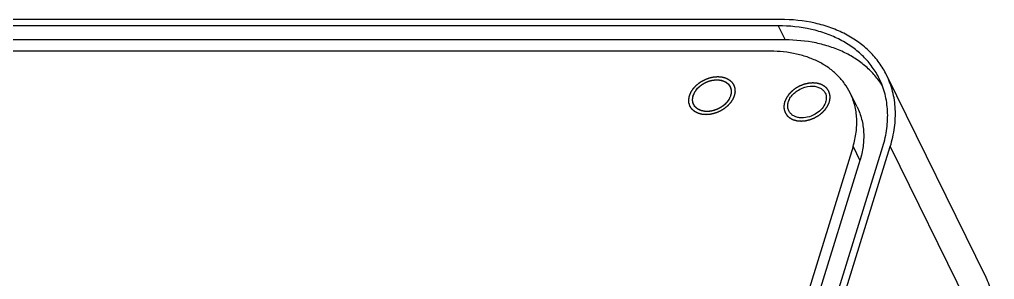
# Model space of a CAD drawing. Header units: millimetres. Extents: x 0 to 1189, y 0 to 841.
# Drawn here: x 1019.8 to 1079.9, y 758.7 to 774.7 of the extents above; entities that cross this region are included whole.
import ezdxf

# ---------------------------------------------------------------- set-up
doc = ezdxf.new("R2010")
doc.units = ezdxf.units.MM
doc.header["$LTSCALE"] = 65.395
doc.layers.get('0').update_dxf_attribs({"linetype": 'CONTINUOUS'})
for name, color, linetype in [('03_ALL_AXES', 7, 'CONTINUOUS'), ('09_ALL_ROUNDS', 7, 'CONTINUOUS'), ('11_ALL_COSMETICS', 7, 'CONTINUOUS'), ('20_ALL_FEATURES', 7, 'CONTINUOUS')]:
    doc.layers.add(name, color=color, linetype=linetype)

msp = doc.modelspace()

# ---------------------------------------------------------------- linework, layer by layer
at = {"color": 4}
for points in [[(1061.137, 770.022), (1061.145, 770.041), (1061.157, 770.069), (1061.173, 770.107), (1061.186, 770.136), (1061.198, 770.164), (1061.208, 770.188), (1061.216, 770.207), (1061.221, 770.219), (1061.225, 770.229), (1061.228, 770.236), (1061.23, 770.242), (1061.232, 770.246), (1061.233, 770.248), (1061.234, 770.25), (1061.235, 770.252), (1061.237, 770.254), (1061.239, 770.258), (1061.243, 770.264), (1061.248, 770.271), (1061.254, 770.28), (1061.261, 770.291), (1061.273, 770.309), (1061.289, 770.332), (1061.307, 770.36), (1061.325, 770.387), (1061.34, 770.41), (1061.352, 770.428), (1061.36, 770.44), (1061.366, 770.449), (1061.371, 770.456), (1061.374, 770.461), (1061.377, 770.465), (1061.379, 770.468), (1061.38, 770.47), (1061.381, 770.471), (1061.383, 770.473), (1061.387, 770.477), (1061.392, 770.482), (1061.398, 770.488), (1061.405, 770.497), (1061.415, 770.507), (1061.431, 770.524), (1061.451, 770.545), (1061.474, 770.571), (1061.498, 770.596), (1061.518, 770.617), (1061.533, 770.634), (1061.543, 770.645), (1061.551, 770.653), (1061.557, 770.659), (1061.562, 770.665), (1061.565, 770.668), (1061.567, 770.67), (1061.569, 770.672), (1061.571, 770.673), (1061.573, 770.675), (1061.577, 770.679), (1061.583, 770.683), (1061.59, 770.689), (1061.6, 770.696), (1061.612, 770.706), (1061.631, 770.721), (1061.655, 770.74), (1061.684, 770.762), (1061.712, 770.785), (1061.736, 770.804), (1061.756, 770.819), (1061.767, 770.828), (1061.777, 770.836), (1061.784, 770.841), (1061.79, 770.846), (1061.794, 770.849), (1061.797, 770.851), (1061.799, 770.853), (1061.801, 770.854), (1061.803, 770.855), (1061.808, 770.858), (1061.814, 770.862), (1061.822, 770.866), (1061.833, 770.872), (1061.846, 770.88), (1061.867, 770.892), (1061.894, 770.907), (1061.925, 770.925), (1061.957, 770.944), (1061.983, 770.959), (1062.004, 770.971), (1062.018, 770.978), (1062.028, 770.984), (1062.036, 770.989), (1062.043, 770.993), (1062.047, 770.995), (1062.05, 770.997), (1062.052, 770.998), (1062.054, 770.999), (1062.057, 771), (1062.062, 771.002), (1062.069, 771.005), (1062.077, 771.008), (1062.089, 771.013), (1062.103, 771.018), (1062.125, 771.027), (1062.154, 771.039), (1062.187, 771.052), (1062.221, 771.066), (1062.25, 771.077), (1062.272, 771.086), (1062.286, 771.092), (1062.298, 771.096), (1062.306, 771.1), (1062.313, 771.103), (1062.318, 771.105), (1062.321, 771.106), (1062.323, 771.107), (1062.325, 771.107), (1062.328, 771.108), (1062.333, 771.109), (1062.34, 771.111), (1062.349, 771.113), (1062.361, 771.116), (1062.375, 771.119), (1062.398, 771.125), (1062.427, 771.132), (1062.462, 771.14), (1062.497, 771.148), (1062.526, 771.155), (1062.549, 771.161), (1062.564, 771.164), (1062.575, 771.167), (1062.584, 771.169), (1062.591, 771.171), (1062.597, 771.172), (1062.599, 771.173), (1062.602, 771.174), (1062.604, 771.174), (1062.607, 771.174), (1062.612, 771.174), (1062.619, 771.175), (1062.628, 771.176), (1062.64, 771.177), (1062.654, 771.178), (1062.677, 771.18), (1062.707, 771.182), (1062.742, 771.185), (1062.777, 771.188), (1062.806, 771.19), (1062.829, 771.192), (1062.844, 771.194), (1062.856, 771.195), (1062.864, 771.195), (1062.872, 771.196), (1062.877, 771.196), (1062.88, 771.197), (1062.882, 771.197), (1062.884, 771.197), (1062.887, 771.196), (1062.891, 771.196), (1062.898, 771.195), (1062.906, 771.195), (1062.917, 771.194), (1062.931, 771.193), (1062.953, 771.191), (1062.98, 771.188), (1063.013, 771.186), (1063.045, 771.183), (1063.072, 771.18), (1063.094, 771.179), (1063.108, 771.177), (1063.119, 771.176), (1063.127, 771.176), (1063.134, 771.175), (1063.139, 771.175), (1063.141, 771.174), (1063.143, 771.174), (1063.145, 771.174), (1063.148, 771.173), (1063.152, 771.172), (1063.158, 771.17), (1063.166, 771.168), (1063.175, 771.165), (1063.188, 771.162), (1063.208, 771.156), (1063.232, 771.149), (1063.262, 771.141), (1063.292, 771.133), (1063.317, 771.126), (1063.336, 771.12), (1063.349, 771.117), (1063.359, 771.114), (1063.366, 771.112), (1063.372, 771.11), (1063.377, 771.109), (1063.379, 771.109), (1063.381, 771.108), (1063.383, 771.107), (1063.385, 771.106), (1063.388, 771.104), (1063.394, 771.101), (1063.4, 771.098), (1063.409, 771.093), (1063.419, 771.088), (1063.436, 771.079), (1063.458, 771.068), (1063.483, 771.054), (1063.509, 771.041), (1063.53, 771.03), (1063.547, 771.021), (1063.558, 771.015), (1063.567, 771.01), (1063.573, 771.007), (1063.578, 771.004), (1063.582, 771.002), (1063.584, 771.001), (1063.586, 771), (1063.587, 770.999), (1063.589, 770.998), (1063.592, 770.995), (1063.596, 770.991), (1063.601, 770.987), (1063.608, 770.98), (1063.617, 770.973), (1063.631, 770.96), (1063.648, 770.945), (1063.669, 770.926), (1063.69, 770.908), (1063.707, 770.893), (1063.721, 770.88), (1063.73, 770.873), (1063.737, 770.866), (1063.742, 770.862), (1063.746, 770.858), (1063.749, 770.855), (1063.751, 770.854), (1063.753, 770.853), (1063.753, 770.851), (1063.755, 770.849), (1063.757, 770.846), (1063.76, 770.841), (1063.763, 770.836), (1063.768, 770.829), (1063.774, 770.819), (1063.784, 770.805), (1063.796, 770.786), (1063.811, 770.764), (1063.825, 770.742), (1063.837, 770.723), (1063.847, 770.709), (1063.853, 770.699), (1063.858, 770.692), (1063.862, 770.686), (1063.865, 770.682), (1063.867, 770.679), (1063.868, 770.677), (1063.869, 770.675), (1063.869, 770.674), (1063.87, 770.672), (1063.871, 770.668), (1063.873, 770.663), (1063.875, 770.656), (1063.878, 770.648), (1063.881, 770.637), (1063.886, 770.621), (1063.893, 770.6), (1063.901, 770.574), (1063.909, 770.549), (1063.916, 770.528), (1063.922, 770.511), (1063.925, 770.501), (1063.928, 770.492), (1063.93, 770.486), (1063.931, 770.481), (1063.933, 770.477), (1063.933, 770.475), (1063.934, 770.473), (1063.934, 770.472), (1063.934, 770.469), (1063.934, 770.465), (1063.934, 770.46), (1063.935, 770.453), (1063.935, 770.444), (1063.936, 770.432), (1063.937, 770.414), (1063.938, 770.391), (1063.939, 770.364), (1063.941, 770.336), (1063.942, 770.313), (1063.943, 770.295), (1063.943, 770.284), (1063.944, 770.275), (1063.944, 770.268), (1063.944, 770.262), (1063.945, 770.258), (1063.945, 770.256), (1063.945, 770.254), (1063.944, 770.252), (1063.944, 770.25), (1063.943, 770.245), (1063.942, 770.239), (1063.941, 770.232), (1063.939, 770.223), (1063.937, 770.21), (1063.933, 770.191), (1063.928, 770.167), (1063.923, 770.138), (1063.917, 770.109), (1063.91, 770.07), (1063.904, 770.041), (1063.9, 770.022)], [(1069.766, 769.63), (1069.77, 769.649), (1069.775, 769.678), (1069.783, 769.716), (1069.788, 769.744), (1069.794, 769.773), (1069.798, 769.796), (1069.802, 769.815), (1069.804, 769.827), (1069.806, 769.837), (1069.808, 769.844), (1069.809, 769.85), (1069.81, 769.854), (1069.81, 769.856), (1069.811, 769.858), (1069.81, 769.86), (1069.81, 769.862), (1069.81, 769.866), (1069.81, 769.872), (1069.809, 769.879), (1069.809, 769.888), (1069.809, 769.899), (1069.808, 769.918), (1069.807, 769.941), (1069.805, 769.968), (1069.804, 769.995), (1069.803, 770.018), (1069.802, 770.037), (1069.802, 770.048), (1069.801, 770.057), (1069.801, 770.064), (1069.801, 770.07), (1069.801, 770.074), (1069.8, 770.076), (1069.8, 770.078), (1069.8, 770.079), (1069.799, 770.082), (1069.798, 770.085), (1069.796, 770.09), (1069.794, 770.097), (1069.792, 770.105), (1069.788, 770.116), (1069.783, 770.133), (1069.776, 770.154), (1069.768, 770.179), (1069.76, 770.204), (1069.754, 770.225), (1069.748, 770.242), (1069.745, 770.253), (1069.742, 770.261), (1069.74, 770.268), (1069.739, 770.273), (1069.737, 770.277), (1069.737, 770.279), (1069.736, 770.28), (1069.735, 770.282), (1069.734, 770.284), (1069.732, 770.287), (1069.729, 770.292), (1069.725, 770.297), (1069.72, 770.305), (1069.714, 770.314), (1069.704, 770.329), (1069.692, 770.348), (1069.677, 770.371), (1069.663, 770.393), (1069.65, 770.412), (1069.64, 770.427), (1069.634, 770.436), (1069.629, 770.444), (1069.626, 770.45), (1069.623, 770.454), (1069.62, 770.458), (1069.619, 770.459), (1069.618, 770.461), (1069.617, 770.462), (1069.615, 770.464), (1069.612, 770.466), (1069.608, 770.47), (1069.603, 770.475), (1069.596, 770.481), (1069.588, 770.488), (1069.574, 770.5), (1069.557, 770.515), (1069.537, 770.534), (1069.516, 770.552), (1069.499, 770.567), (1069.486, 770.579), (1069.477, 770.587), (1069.47, 770.593), (1069.465, 770.597), (1069.461, 770.601), (1069.458, 770.604), (1069.456, 770.605), (1069.455, 770.607), (1069.453, 770.607), (1069.451, 770.608), (1069.447, 770.61), (1069.442, 770.613), (1069.436, 770.617), (1069.427, 770.621), (1069.417, 770.627), (1069.4, 770.636), (1069.378, 770.647), (1069.353, 770.661), (1069.327, 770.674), (1069.306, 770.685), (1069.289, 770.695), (1069.278, 770.7), (1069.27, 770.705), (1069.264, 770.708), (1069.258, 770.711), (1069.254, 770.713), (1069.252, 770.714), (1069.251, 770.715), (1069.249, 770.715), (1069.246, 770.716), (1069.242, 770.717), (1069.236, 770.719), (1069.229, 770.721), (1069.219, 770.724), (1069.206, 770.727), (1069.187, 770.733), (1069.162, 770.74), (1069.132, 770.748), (1069.103, 770.757), (1069.078, 770.764), (1069.058, 770.769), (1069.046, 770.773), (1069.036, 770.776), (1069.028, 770.778), (1069.022, 770.779), (1069.018, 770.781), (1069.015, 770.781), (1069.014, 770.782), (1069.012, 770.782), (1069.009, 770.782), (1069.004, 770.783), (1068.997, 770.783), (1068.989, 770.784), (1068.978, 770.785), (1068.964, 770.786), (1068.942, 770.788), (1068.914, 770.791), (1068.881, 770.793), (1068.847, 770.796), (1068.82, 770.799), (1068.798, 770.801), (1068.784, 770.802), (1068.773, 770.803), (1068.764, 770.804), (1068.757, 770.804), (1068.753, 770.805), (1068.75, 770.805), (1068.748, 770.805), (1068.746, 770.805), (1068.743, 770.805), (1068.738, 770.804), (1068.731, 770.804), (1068.722, 770.803), (1068.71, 770.802), (1068.696, 770.801), (1068.673, 770.799), (1068.644, 770.797), (1068.61, 770.794), (1068.576, 770.791), (1068.547, 770.789), (1068.524, 770.787), (1068.51, 770.786), (1068.498, 770.785), (1068.49, 770.784), (1068.482, 770.783), (1068.477, 770.783), (1068.475, 770.783), (1068.472, 770.783), (1068.47, 770.782), (1068.467, 770.781), (1068.462, 770.78), (1068.455, 770.779), (1068.446, 770.776), (1068.435, 770.774), (1068.42, 770.77), (1068.397, 770.765), (1068.368, 770.758), (1068.333, 770.75), (1068.298, 770.741), (1068.269, 770.734), (1068.246, 770.729), (1068.232, 770.725), (1068.22, 770.723), (1068.211, 770.721), (1068.204, 770.719), (1068.199, 770.718), (1068.196, 770.717), (1068.194, 770.716), (1068.192, 770.716), (1068.189, 770.714), (1068.184, 770.712), (1068.177, 770.71), (1068.168, 770.706), (1068.157, 770.702), (1068.143, 770.696), (1068.12, 770.687), (1068.092, 770.676), (1068.058, 770.663), (1068.024, 770.649), (1067.996, 770.638), (1067.973, 770.629), (1067.959, 770.623), (1067.948, 770.619), (1067.939, 770.615), (1067.932, 770.613), (1067.927, 770.611), (1067.925, 770.61), (1067.922, 770.609), (1067.92, 770.608), (1067.918, 770.606), (1067.913, 770.603), (1067.906, 770.599), (1067.898, 770.595), (1067.888, 770.589), (1067.874, 770.581), (1067.853, 770.569), (1067.826, 770.553), (1067.793, 770.535), (1067.761, 770.516), (1067.734, 770.501), (1067.713, 770.489), (1067.699, 770.481), (1067.689, 770.475), (1067.681, 770.47), (1067.674, 770.466), (1067.669, 770.464), (1067.666, 770.462), (1067.664, 770.461), (1067.663, 770.46), (1067.66, 770.458), (1067.656, 770.454), (1067.65, 770.45), (1067.643, 770.444), (1067.634, 770.437), (1067.622, 770.428), (1067.603, 770.413), (1067.58, 770.394), (1067.551, 770.372), (1067.523, 770.35), (1067.5, 770.332), (1067.481, 770.317), (1067.469, 770.308), (1067.46, 770.3), (1067.453, 770.295), (1067.447, 770.29), (1067.443, 770.287), (1067.44, 770.285), (1067.438, 770.284), (1067.437, 770.282), (1067.435, 770.28), (1067.432, 770.276), (1067.427, 770.271), (1067.421, 770.265), (1067.413, 770.256), (1067.403, 770.246), (1067.387, 770.229), (1067.367, 770.208), (1067.344, 770.183), (1067.32, 770.157), (1067.3, 770.136), (1067.284, 770.119), (1067.274, 770.109), (1067.266, 770.101), (1067.261, 770.094), (1067.256, 770.089), (1067.252, 770.085), (1067.25, 770.083), (1067.249, 770.082), (1067.248, 770.08), (1067.246, 770.078), (1067.243, 770.074), (1067.239, 770.068), (1067.235, 770.061), (1067.229, 770.052), (1067.221, 770.04), (1067.209, 770.022), (1067.194, 769.999), (1067.175, 769.972), (1067.157, 769.945), (1067.142, 769.922), (1067.13, 769.903), (1067.122, 769.892), (1067.116, 769.883), (1067.111, 769.876), (1067.107, 769.87), (1067.105, 769.866), (1067.103, 769.864), (1067.102, 769.862), (1067.101, 769.86), (1067.1, 769.858), (1067.098, 769.854), (1067.096, 769.848), (1067.093, 769.841), (1067.089, 769.831), (1067.083, 769.819), (1067.075, 769.799), (1067.065, 769.775), (1067.053, 769.746), (1067.04, 769.717), (1067.024, 769.678), (1067.011, 769.649), (1067.003, 769.63)], [(1063.9, 770.022), (1063.892, 770.003), (1063.88, 769.974), (1063.864, 769.936), (1063.852, 769.908), (1063.84, 769.879), (1063.83, 769.855), (1063.822, 769.836), (1063.817, 769.824), (1063.813, 769.815), (1063.81, 769.808), (1063.807, 769.802), (1063.805, 769.798), (1063.804, 769.795), (1063.804, 769.793), (1063.802, 769.792), (1063.801, 769.789), (1063.798, 769.785), (1063.794, 769.78), (1063.79, 769.773), (1063.784, 769.764), (1063.776, 769.752), (1063.764, 769.734), (1063.749, 769.711), (1063.731, 769.684), (1063.712, 769.656), (1063.697, 769.633), (1063.685, 769.615), (1063.677, 769.604), (1063.671, 769.595), (1063.667, 769.588), (1063.663, 769.582), (1063.66, 769.578), (1063.659, 769.576), (1063.658, 769.574), (1063.656, 769.572), (1063.654, 769.57), (1063.651, 769.567), (1063.646, 769.561), (1063.64, 769.555), (1063.632, 769.547), (1063.622, 769.536), (1063.606, 769.519), (1063.587, 769.498), (1063.563, 769.473), (1063.54, 769.447), (1063.52, 769.426), (1063.504, 769.409), (1063.494, 769.399), (1063.486, 769.39), (1063.48, 769.384), (1063.475, 769.379), (1063.472, 769.375), (1063.47, 769.373), (1063.469, 769.371), (1063.467, 769.37), (1063.464, 769.368), (1063.46, 769.365), (1063.454, 769.36), (1063.447, 769.355), (1063.437, 769.347), (1063.426, 769.338), (1063.406, 769.323), (1063.382, 769.304), (1063.354, 769.281), (1063.325, 769.259), (1063.301, 769.24), (1063.282, 769.225), (1063.27, 769.215), (1063.26, 769.208), (1063.253, 769.202), (1063.247, 769.197), (1063.243, 769.194), (1063.241, 769.192), (1063.239, 769.191), (1063.237, 769.19), (1063.234, 769.188), (1063.23, 769.186), (1063.223, 769.182), (1063.215, 769.177), (1063.205, 769.171), (1063.191, 769.164), (1063.17, 769.151), (1063.144, 769.136), (1063.112, 769.118), (1063.081, 769.1), (1063.054, 769.085), (1063.033, 769.073), (1063.02, 769.065), (1063.009, 769.059), (1063.001, 769.054), (1062.995, 769.051), (1062.99, 769.048), (1062.988, 769.046), (1062.986, 769.045), (1062.983, 769.044), (1062.981, 769.043), (1062.976, 769.041), (1062.969, 769.039), (1062.96, 769.035), (1062.949, 769.031), (1062.935, 769.025), (1062.912, 769.016), (1062.884, 769.005), (1062.85, 768.991), (1062.816, 768.978), (1062.788, 768.966), (1062.765, 768.957), (1062.751, 768.952), (1062.74, 768.947), (1062.731, 768.944), (1062.724, 768.941), (1062.719, 768.939), (1062.717, 768.938), (1062.714, 768.937), (1062.712, 768.936), (1062.709, 768.936), (1062.704, 768.935), (1062.697, 768.933), (1062.688, 768.931), (1062.677, 768.928), (1062.662, 768.924), (1062.639, 768.919), (1062.61, 768.912), (1062.575, 768.903), (1062.54, 768.895), (1062.511, 768.888), (1062.488, 768.882), (1062.474, 768.879), (1062.462, 768.876), (1062.453, 768.874), (1062.446, 768.872), (1062.441, 768.871), (1062.438, 768.87), (1062.436, 768.87), (1062.434, 768.87), (1062.431, 768.869), (1062.426, 768.869), (1062.418, 768.868), (1062.41, 768.868), (1062.398, 768.867), (1062.383, 768.866), (1062.36, 768.864), (1062.331, 768.861), (1062.296, 768.858), (1062.261, 768.855), (1062.232, 768.853), (1062.208, 768.851), (1062.194, 768.85), (1062.182, 768.849), (1062.173, 768.848), (1062.166, 768.848), (1062.161, 768.847), (1062.158, 768.847), (1062.156, 768.847), (1062.154, 768.847), (1062.151, 768.847), (1062.146, 768.848), (1062.139, 768.848), (1062.131, 768.849), (1062.12, 768.85), (1062.107, 768.851), (1062.085, 768.853), (1062.058, 768.855), (1062.025, 768.858), (1061.992, 768.861), (1061.965, 768.863), (1061.943, 768.865), (1061.93, 768.866), (1061.919, 768.867), (1061.911, 768.868), (1061.904, 768.868), (1061.899, 768.869), (1061.896, 768.869), (1061.894, 768.869), (1061.892, 768.87), (1061.89, 768.87), (1061.886, 768.872), (1061.879, 768.873), (1061.872, 768.875), (1061.862, 768.878), (1061.85, 768.882), (1061.83, 768.887), (1061.805, 768.894), (1061.775, 768.902), (1061.746, 768.911), (1061.721, 768.917), (1061.701, 768.923), (1061.689, 768.926), (1061.679, 768.929), (1061.671, 768.931), (1061.665, 768.933), (1061.661, 768.934), (1061.658, 768.935), (1061.656, 768.935), (1061.655, 768.936), (1061.653, 768.937), (1061.649, 768.939), (1061.644, 768.942), (1061.637, 768.945), (1061.629, 768.95), (1061.618, 768.956), (1061.601, 768.965), (1061.58, 768.976), (1061.554, 768.989), (1061.529, 769.003), (1061.507, 769.014), (1061.49, 769.023), (1061.479, 769.028), (1061.471, 769.033), (1061.465, 769.036), (1061.459, 769.039), (1061.455, 769.041), (1061.453, 769.042), (1061.452, 769.043), (1061.45, 769.044), (1061.449, 769.046), (1061.446, 769.048), (1061.441, 769.052), (1061.436, 769.057), (1061.429, 769.063), (1061.42, 769.071), (1061.407, 769.083), (1061.389, 769.098), (1061.368, 769.117), (1061.348, 769.135), (1061.33, 769.151), (1061.316, 769.163), (1061.308, 769.171), (1061.301, 769.177), (1061.295, 769.182), (1061.291, 769.185), (1061.288, 769.188), (1061.286, 769.19), (1061.285, 769.191), (1061.284, 769.192), (1061.283, 769.194), (1061.281, 769.197), (1061.278, 769.202), (1061.274, 769.207), (1061.269, 769.215), (1061.263, 769.224), (1061.254, 769.239), (1061.241, 769.257), (1061.227, 769.279), (1061.212, 769.302), (1061.2, 769.32), (1061.19, 769.335), (1061.184, 769.344), (1061.18, 769.351), (1061.176, 769.357), (1061.173, 769.362), (1061.171, 769.365), (1061.17, 769.367), (1061.169, 769.368), (1061.168, 769.37), (1061.167, 769.372), (1061.166, 769.375), (1061.165, 769.381), (1061.163, 769.387), (1061.16, 769.395), (1061.156, 769.406), (1061.151, 769.423), (1061.144, 769.444), (1061.136, 769.469), (1061.128, 769.494), (1061.121, 769.515), (1061.116, 769.532), (1061.113, 769.543), (1061.11, 769.551), (1061.108, 769.558), (1061.106, 769.563), (1061.105, 769.566), (1061.104, 769.569), (1061.104, 769.57), (1061.104, 769.572), (1061.103, 769.574), (1061.103, 769.578), (1061.103, 769.584), (1061.103, 769.591), (1061.102, 769.6), (1061.102, 769.611), (1061.101, 769.63), (1061.1, 769.652), (1061.098, 769.68), (1061.097, 769.707), (1061.096, 769.73), (1061.095, 769.748), (1061.094, 769.76), (1061.094, 769.769), (1061.093, 769.776), (1061.093, 769.781), (1061.093, 769.785), (1061.093, 769.788), (1061.093, 769.789), (1061.093, 769.791), (1061.093, 769.794), (1061.094, 769.798), (1061.095, 769.804), (1061.097, 769.811), (1061.099, 769.821), (1061.101, 769.833), (1061.105, 769.852), (1061.109, 769.877), (1061.115, 769.906), (1061.12, 769.935), (1061.128, 769.973), (1061.133, 770.002), (1061.137, 770.022)], [(1067.003, 769.63), (1066.999, 769.611), (1066.994, 769.583), (1066.986, 769.544), (1066.981, 769.516), (1066.975, 769.487), (1066.971, 769.464), (1066.967, 769.445), (1066.965, 769.433), (1066.963, 769.423), (1066.962, 769.416), (1066.96, 769.41), (1066.96, 769.406), (1066.959, 769.404), (1066.959, 769.402), (1066.959, 769.4), (1066.959, 769.398), (1066.959, 769.394), (1066.959, 769.388), (1066.96, 769.381), (1066.96, 769.372), (1066.961, 769.361), (1066.962, 769.342), (1066.963, 769.32), (1066.964, 769.292), (1066.965, 769.265), (1066.966, 769.242), (1066.967, 769.223), (1066.968, 769.212), (1066.968, 769.203), (1066.968, 769.196), (1066.969, 769.19), (1066.969, 769.186), (1066.969, 769.184), (1066.969, 769.182), (1066.969, 769.181), (1066.97, 769.179), (1066.971, 769.175), (1066.973, 769.17), (1066.975, 769.163), (1066.978, 769.155), (1066.981, 769.144), (1066.986, 769.127), (1066.993, 769.106), (1067.001, 769.081), (1067.009, 769.056), (1067.016, 769.035), (1067.021, 769.018), (1067.024, 769.007), (1067.027, 768.999), (1067.029, 768.992), (1067.031, 768.987), (1067.032, 768.984), (1067.032, 768.981), (1067.033, 768.98), (1067.034, 768.978), (1067.035, 768.977), (1067.037, 768.973), (1067.04, 768.969), (1067.044, 768.963), (1067.049, 768.955), (1067.055, 768.946), (1067.065, 768.931), (1067.077, 768.912), (1067.092, 768.89), (1067.107, 768.867), (1067.119, 768.848), (1067.129, 768.833), (1067.135, 768.824), (1067.14, 768.816), (1067.144, 768.811), (1067.147, 768.806), (1067.149, 768.802), (1067.15, 768.801), (1067.151, 768.799), (1067.152, 768.798), (1067.154, 768.797), (1067.157, 768.794), (1067.161, 768.79), (1067.166, 768.786), (1067.173, 768.78), (1067.182, 768.772), (1067.195, 768.76), (1067.212, 768.745), (1067.233, 768.726), (1067.253, 768.708), (1067.27, 768.693), (1067.284, 768.681), (1067.292, 768.673), (1067.299, 768.667), (1067.304, 768.663), (1067.308, 768.659), (1067.311, 768.656), (1067.313, 768.655), (1067.314, 768.654), (1067.316, 768.653), (1067.318, 768.652), (1067.322, 768.65), (1067.327, 768.647), (1067.333, 768.644), (1067.342, 768.639), (1067.353, 768.633), (1067.37, 768.624), (1067.391, 768.613), (1067.416, 768.599), (1067.442, 768.586), (1067.463, 768.575), (1067.48, 768.566), (1067.491, 768.56), (1067.499, 768.555), (1067.506, 768.552), (1067.511, 768.549), (1067.515, 768.547), (1067.517, 768.546), (1067.518, 768.545), (1067.52, 768.545), (1067.523, 768.544), (1067.527, 768.543), (1067.533, 768.541), (1067.541, 768.539), (1067.551, 768.536), (1067.563, 768.533), (1067.583, 768.527), (1067.607, 768.52), (1067.637, 768.512), (1067.667, 768.503), (1067.691, 768.496), (1067.711, 768.491), (1067.723, 768.487), (1067.733, 768.485), (1067.741, 768.482), (1067.747, 768.481), (1067.751, 768.479), (1067.754, 768.479), (1067.756, 768.478), (1067.758, 768.478), (1067.76, 768.478), (1067.765, 768.477), (1067.772, 768.477), (1067.781, 768.476), (1067.792, 768.475), (1067.805, 768.474), (1067.828, 768.472), (1067.855, 768.47), (1067.889, 768.467), (1067.922, 768.464), (1067.949, 768.461), (1067.972, 768.459), (1067.985, 768.458), (1067.997, 768.457), (1068.005, 768.457), (1068.012, 768.456), (1068.017, 768.455), (1068.019, 768.455), (1068.021, 768.455), (1068.024, 768.455), (1068.027, 768.455), (1068.032, 768.456), (1068.039, 768.456), (1068.047, 768.457), (1068.059, 768.458), (1068.073, 768.459), (1068.096, 768.461), (1068.125, 768.463), (1068.159, 768.466), (1068.194, 768.469), (1068.222, 768.471), (1068.245, 768.473), (1068.26, 768.474), (1068.271, 768.475), (1068.28, 768.476), (1068.287, 768.477), (1068.292, 768.477), (1068.295, 768.477), (1068.297, 768.477), (1068.299, 768.478), (1068.302, 768.479), (1068.307, 768.48), (1068.314, 768.482), (1068.323, 768.484), (1068.335, 768.486), (1068.349, 768.49), (1068.372, 768.495), (1068.401, 768.502), (1068.436, 768.511), (1068.471, 768.519), (1068.5, 768.526), (1068.523, 768.531), (1068.538, 768.535), (1068.549, 768.538), (1068.558, 768.54), (1068.565, 768.541), (1068.57, 768.543), (1068.573, 768.543), (1068.575, 768.544), (1068.578, 768.545), (1068.58, 768.546), (1068.585, 768.548), (1068.592, 768.55), (1068.601, 768.554), (1068.612, 768.558), (1068.626, 768.564), (1068.649, 768.573), (1068.677, 768.584), (1068.711, 768.598), (1068.745, 768.611), (1068.773, 768.622), (1068.796, 768.631), (1068.81, 768.637), (1068.821, 768.641), (1068.83, 768.645), (1068.837, 768.647), (1068.842, 768.649), (1068.845, 768.651), (1068.847, 768.651), (1068.849, 768.653), (1068.851, 768.654), (1068.856, 768.657), (1068.863, 768.661), (1068.871, 768.665), (1068.882, 768.671), (1068.895, 768.679), (1068.917, 768.691), (1068.944, 768.707), (1068.976, 768.725), (1069.008, 768.744), (1069.035, 768.759), (1069.056, 768.771), (1069.07, 768.779), (1069.081, 768.785), (1069.089, 768.79), (1069.095, 768.794), (1069.1, 768.797), (1069.103, 768.798), (1069.105, 768.799), (1069.107, 768.801), (1069.109, 768.802), (1069.113, 768.806), (1069.119, 768.81), (1069.126, 768.816), (1069.135, 768.823), (1069.147, 768.832), (1069.166, 768.847), (1069.19, 768.866), (1069.218, 768.888), (1069.246, 768.91), (1069.27, 768.928), (1069.288, 768.943), (1069.3, 768.952), (1069.31, 768.96), (1069.317, 768.965), (1069.322, 768.97), (1069.327, 768.973), (1069.329, 768.975), (1069.331, 768.976), (1069.332, 768.978), (1069.334, 768.98), (1069.338, 768.984), (1069.343, 768.989), (1069.348, 768.995), (1069.356, 769.004), (1069.366, 769.014), (1069.382, 769.031), (1069.402, 769.052), (1069.426, 769.077), (1069.449, 769.103), (1069.469, 769.124), (1069.485, 769.141), (1069.495, 769.151), (1069.503, 769.16), (1069.509, 769.166), (1069.514, 769.171), (1069.517, 769.175), (1069.519, 769.177), (1069.521, 769.178), (1069.522, 769.18), (1069.523, 769.183), (1069.526, 769.187), (1069.53, 769.192), (1069.534, 769.199), (1069.54, 769.208), (1069.548, 769.22), (1069.56, 769.238), (1069.576, 769.261), (1069.594, 769.288), (1069.612, 769.316), (1069.627, 769.338), (1069.64, 769.357), (1069.647, 769.368), (1069.653, 769.377), (1069.658, 769.384), (1069.662, 769.39), (1069.665, 769.394), (1069.666, 769.396), (1069.667, 769.398), (1069.668, 769.4), (1069.669, 769.402), (1069.671, 769.406), (1069.673, 769.412), (1069.676, 769.42), (1069.681, 769.429), (1069.686, 769.441), (1069.694, 769.461), (1069.704, 769.485), (1069.717, 769.514), (1069.729, 769.543), (1069.746, 769.582), (1069.758, 769.611), (1069.766, 769.63)]]:
    msp.add_open_spline(points, degree=3, knots=[0, 0, 0, 0, 0.015625, 0.023438, 0.03125, 0.039062, 0.046875, 0.050781, 0.054688, 0.056641, 0.058594, 0.060547, 0.061523, 0.062012, 0.0625, 0.062988, 0.063477, 0.064453, 0.066406, 0.068359, 0.070312, 0.074219, 0.078125, 0.085938, 0.09375, 0.101562, 0.109375, 0.113281, 0.117188, 0.119141, 0.121094, 0.123047, 0.124023, 0.124512, 0.125, 0.125488, 0.125977, 0.126953, 0.128906, 0.130859, 0.132812, 0.136719, 0.140625, 0.148438, 0.15625, 0.164062, 0.171875, 0.175781, 0.179688, 0.181641, 0.183594, 0.185547, 0.186523, 0.187012, 0.1875, 0.187988, 0.188477, 0.189453, 0.191406, 0.193359, 0.195312, 0.199219, 0.203125, 0.210938, 0.21875, 0.226562, 0.234375, 0.238281, 0.242188, 0.244141, 0.246094, 0.248047, 0.249023, 0.249512, 0.25, 0.250488, 0.250977, 0.251953, 0.253906, 0.255859, 0.257812, 0.261719, 0.265625, 0.273438, 0.28125, 0.289062, 0.296875, 0.300781, 0.304688, 0.306641, 0.308594, 0.310547, 0.311523, 0.312012, 0.3125, 0.312988, 0.313477, 0.314453, 0.316406, 0.318359, 0.320312, 0.324219, 0.328125, 0.335938, 0.34375, 0.351562, 0.359375, 0.363281, 0.367188, 0.369141, 0.371094, 0.373047, 0.374023, 0.374512, 0.375, 0.375488, 0.375977, 0.376953, 0.378906, 0.380859, 0.382812, 0.386719, 0.390625, 0.398438, 0.40625, 0.414062, 0.421875, 0.425781, 0.429688, 0.431641, 0.433594, 0.435547, 0.436523, 0.437012, 0.4375, 0.437988, 0.438477, 0.439453, 0.441406, 0.443359, 0.445312, 0.449219, 0.453125, 0.460938, 0.46875, 0.476562, 0.484375, 0.488281, 0.492188, 0.494141, 0.496094, 0.498047, 0.499023, 0.499512, 0.5, 0.500488, 0.500977, 0.501953, 0.503906, 0.505859, 0.507812, 0.511719, 0.515625, 0.523438, 0.53125, 0.539062, 0.546875, 0.550781, 0.554688, 0.556641, 0.558594, 0.560547, 0.561523, 0.562012, 0.5625, 0.562988, 0.563477, 0.564453, 0.566406, 0.568359, 0.570312, 0.574219, 0.578125, 0.585938, 0.59375, 0.601562, 0.609375, 0.613281, 0.617188, 0.619141, 0.621094, 0.623047, 0.624023, 0.624512, 0.625, 0.625488, 0.625977, 0.626953, 0.628906, 0.630859, 0.632812, 0.636719, 0.640625, 0.648438, 0.65625, 0.664062, 0.671875, 0.675781, 0.679688, 0.681641, 0.683594, 0.685547, 0.686523, 0.687012, 0.6875, 0.687988, 0.688477, 0.689453, 0.691406, 0.693359, 0.695312, 0.699219, 0.703125, 0.710938, 0.71875, 0.726562, 0.734375, 0.738281, 0.742188, 0.744141, 0.746094, 0.748047, 0.749023, 0.749512, 0.75, 0.750488, 0.750977, 0.751953, 0.753906, 0.755859, 0.757812, 0.761719, 0.765625, 0.773438, 0.78125, 0.789062, 0.796875, 0.800781, 0.804688, 0.806641, 0.808594, 0.810547, 0.811523, 0.812012, 0.8125, 0.812988, 0.813477, 0.814453, 0.816406, 0.818359, 0.820312, 0.824219, 0.828125, 0.835938, 0.84375, 0.851562, 0.859375, 0.863281, 0.867188, 0.869141, 0.871094, 0.873047, 0.874023, 0.874512, 0.875, 0.875488, 0.875977, 0.876953, 0.878906, 0.880859, 0.882812, 0.886719, 0.890625, 0.898438, 0.90625, 0.914062, 0.921875, 0.925781, 0.929688, 0.931641, 0.933594, 0.935547, 0.936523, 0.937012, 0.9375, 0.937988, 0.938477, 0.939453, 0.941406, 0.943359, 0.945312, 0.949219, 0.953125, 0.960938, 0.96875, 0.976562, 0.984375, 1, 1, 1, 1], dxfattribs=at)
at = {"color": 7}
for points, knots in [([(1061.367, 770.022), (1061.373, 770.035), (1061.384, 770.06), (1061.4, 770.099), (1061.414, 770.131), (1061.425, 770.157), (1061.433, 770.176), (1061.44, 770.192), (1061.445, 770.204), (1061.447, 770.209), (1061.448, 770.212), (1061.451, 770.216), (1061.453, 770.219), (1061.457, 770.226), (1061.462, 770.233), (1061.469, 770.243), (1061.477, 770.255), (1061.487, 770.271), (1061.499, 770.289), (1061.512, 770.308), (1061.524, 770.326), (1061.536, 770.345), (1061.547, 770.36), (1061.555, 770.373), (1061.56, 770.38), (1061.564, 770.387), (1061.567, 770.391), (1061.57, 770.395), (1061.573, 770.398), (1061.575, 770.401), (1061.579, 770.404), (1061.584, 770.41), (1061.593, 770.42), (1061.607, 770.434), (1061.623, 770.452), (1061.644, 770.474), (1061.665, 770.497), (1061.687, 770.52), (1061.7, 770.534), (1061.711, 770.546), (1061.717, 770.553), (1061.722, 770.558), (1061.725, 770.561), (1061.727, 770.564), (1061.731, 770.567), (1061.738, 770.572), (1061.746, 770.578), (1061.759, 770.588), (1061.775, 770.601), (1061.795, 770.616), (1061.82, 770.637), (1061.846, 770.657), (1061.872, 770.678), (1061.888, 770.69), (1061.901, 770.701), (1061.909, 770.707), (1061.915, 770.711), (1061.918, 770.714), (1061.922, 770.716), (1061.926, 770.719), (1061.934, 770.723), (1061.943, 770.728), (1061.957, 770.736), (1061.975, 770.746), (1061.996, 770.759), (1062.025, 770.775), (1062.053, 770.791), (1062.078, 770.806), (1062.093, 770.814), (1062.103, 770.82), (1062.112, 770.825), (1062.119, 770.829), (1062.124, 770.832), (1062.127, 770.834), (1062.13, 770.836), (1062.133, 770.837), (1062.139, 770.839), (1062.151, 770.844), (1062.17, 770.852), (1062.193, 770.861), (1062.216, 770.87), (1062.247, 770.882), (1062.277, 770.894), (1062.304, 770.905), (1062.319, 770.911), (1062.331, 770.916), (1062.34, 770.92), (1062.348, 770.923), (1062.356, 770.926), (1062.366, 770.928), (1062.381, 770.932), (1062.401, 770.937), (1062.432, 770.944), (1062.472, 770.954), (1062.511, 770.963), (1062.539, 770.97), (1062.554, 770.973), (1062.566, 770.976), (1062.578, 770.979), (1062.588, 770.982), (1062.596, 770.982), (1062.603, 770.983), (1062.613, 770.984), (1062.625, 770.985), (1062.641, 770.986), (1062.669, 770.988), (1062.7, 770.991), (1062.732, 770.993), (1062.756, 770.995), (1062.779, 770.997), (1062.797, 770.999), (1062.809, 771), (1062.814, 771), (1062.818, 771.001), (1062.821, 771.001), (1062.824, 771.001), (1062.827, 771), (1062.832, 771), (1062.839, 770.999), (1062.849, 770.999), (1062.86, 770.998), (1062.874, 770.996), (1062.9, 770.994), (1062.93, 770.992), (1062.959, 770.989), (1062.981, 770.987), (1063, 770.986), (1063.015, 770.984), (1063.024, 770.984), (1063.031, 770.983), (1063.036, 770.982), (1063.039, 770.982), (1063.043, 770.981), (1063.049, 770.98), (1063.057, 770.977), (1063.07, 770.974), (1063.087, 770.969), (1063.114, 770.961), (1063.141, 770.954), (1063.168, 770.946), (1063.188, 770.941), (1063.204, 770.936), (1063.218, 770.932), (1063.226, 770.93), (1063.233, 770.928), (1063.237, 770.927), (1063.24, 770.925), (1063.243, 770.924), (1063.248, 770.921), (1063.255, 770.918), (1063.267, 770.911), (1063.281, 770.904), (1063.304, 770.892), (1063.327, 770.88), (1063.351, 770.867), (1063.365, 770.86), (1063.377, 770.854), (1063.385, 770.849), (1063.392, 770.845), (1063.398, 770.842), (1063.402, 770.84), (1063.405, 770.839), (1063.408, 770.838), (1063.411, 770.835), (1063.414, 770.832), (1063.419, 770.828), (1063.425, 770.822), (1063.434, 770.814), (1063.446, 770.804), (1063.46, 770.791), (1063.474, 770.779), (1063.488, 770.766), (1063.502, 770.754), (1063.514, 770.743), (1063.523, 770.735), (1063.531, 770.729), (1063.536, 770.723), (1063.541, 770.719), (1063.544, 770.717), (1063.547, 770.715), (1063.548, 770.713), (1063.549, 770.711), (1063.551, 770.707), (1063.555, 770.701), (1063.56, 770.694), (1063.567, 770.684), (1063.575, 770.671), (1063.588, 770.651), (1063.605, 770.626), (1063.625, 770.595), (1063.638, 770.575), (1063.644, 770.565)], [0, 0, 0, 0, 0.015625, 0.03125, 0.046875, 0.054688, 0.0625, 0.070312, 0.074219, 0.076172, 0.077148, 0.078125, 0.080078, 0.082031, 0.085938, 0.089844, 0.09375, 0.101562, 0.109375, 0.117188, 0.125, 0.132812, 0.140625, 0.144531, 0.148438, 0.150391, 0.152344, 0.154297, 0.155273, 0.15625, 0.158203, 0.160156, 0.164062, 0.171875, 0.179688, 0.1875, 0.203125, 0.210938, 0.21875, 0.222656, 0.226562, 0.228516, 0.229492, 0.230469, 0.232422, 0.234375, 0.238281, 0.242188, 0.25, 0.257812, 0.265625, 0.28125, 0.289062, 0.296875, 0.300781, 0.304688, 0.306641, 0.307617, 0.308594, 0.310547, 0.3125, 0.316406, 0.320312, 0.328125, 0.335938, 0.34375, 0.359375, 0.367188, 0.371094, 0.375, 0.378906, 0.380859, 0.382812, 0.383789, 0.384766, 0.385742, 0.386719, 0.390625, 0.398438, 0.40625, 0.414062, 0.421875, 0.4375, 0.445312, 0.449219, 0.453125, 0.457031, 0.458984, 0.460938, 0.464844, 0.46875, 0.476562, 0.484375, 0.5, 0.515625, 0.523438, 0.527344, 0.53125, 0.535156, 0.539062, 0.541016, 0.542969, 0.546875, 0.550781, 0.554688, 0.5625, 0.578125, 0.585938, 0.59375, 0.601562, 0.609375, 0.611328, 0.613281, 0.614258, 0.615234, 0.616211, 0.617188, 0.619141, 0.621094, 0.625, 0.628906, 0.632812, 0.640625, 0.65625, 0.664062, 0.671875, 0.679688, 0.683594, 0.6875, 0.689453, 0.691406, 0.692383, 0.693359, 0.695312, 0.699219, 0.703125, 0.710938, 0.71875, 0.734375, 0.742188, 0.75, 0.757812, 0.761719, 0.765625, 0.767578, 0.769531, 0.770508, 0.771484, 0.773438, 0.777344, 0.78125, 0.789062, 0.796875, 0.8125, 0.820312, 0.828125, 0.832031, 0.835938, 0.839844, 0.841797, 0.84375, 0.844727, 0.845703, 0.847656, 0.849609, 0.851562, 0.855469, 0.859375, 0.867188, 0.875, 0.882812, 0.890625, 0.898438, 0.90625, 0.910156, 0.914062, 0.917969, 0.919922, 0.921875, 0.922852, 0.923828, 0.924805, 0.925781, 0.929688, 0.933594, 0.9375, 0.945312, 0.953125, 0.96875, 0.984375, 1, 1, 1, 1]), ([(1063.644, 770.565), (1063.648, 770.555), (1063.654, 770.541), (1063.662, 770.522), (1063.666, 770.51), (1063.67, 770.501), (1063.673, 770.495), (1063.675, 770.49), (1063.676, 770.485), (1063.678, 770.476), (1063.681, 770.464), (1063.685, 770.449), (1063.689, 770.434), (1063.693, 770.421), (1063.695, 770.413), (1063.696, 770.408), (1063.697, 770.403), (1063.698, 770.396), (1063.7, 770.38), (1063.702, 770.362), (1063.705, 770.344), (1063.706, 770.335), (1063.707, 770.33), (1063.707, 770.326), (1063.707, 770.322), (1063.707, 770.317), (1063.707, 770.307), (1063.708, 770.288), (1063.708, 770.27), (1063.708, 770.254), (1063.708, 770.247), (1063.709, 770.242), (1063.708, 770.236), (1063.707, 770.227), (1063.706, 770.213), (1063.704, 770.197), (1063.703, 770.18), (1063.702, 770.168), (1063.701, 770.16), (1063.701, 770.156), (1063.7, 770.152), (1063.699, 770.146), (1063.697, 770.139), (1063.695, 770.127), (1063.692, 770.113), (1063.687, 770.09), (1063.684, 770.073), (1063.682, 770.062)], [0, 0, 0, 0, 0.0625, 0.09375, 0.125, 0.140625, 0.15625, 0.164062, 0.171875, 0.1875, 0.21875, 0.25, 0.28125, 0.3125, 0.328125, 0.335938, 0.34375, 0.359375, 0.375, 0.4375, 0.46875, 0.484375, 0.492188, 0.5, 0.507812, 0.515625, 0.53125, 0.5625, 0.625, 0.640625, 0.65625, 0.664062, 0.671875, 0.6875, 0.71875, 0.75, 0.78125, 0.8125, 0.820312, 0.828125, 0.835938, 0.84375, 0.859375, 0.875, 0.90625, 0.9375, 1, 1, 1, 1]), ([(1061.409, 769.448), (1061.404, 769.458), (1061.397, 769.474), (1061.387, 769.495), (1061.381, 769.508), (1061.377, 769.518), (1061.374, 769.524), (1061.372, 769.529), (1061.371, 769.532), (1061.37, 769.535), (1061.369, 769.538), (1061.366, 769.547), (1061.362, 769.559), (1061.357, 769.577), (1061.352, 769.594), (1061.349, 769.607), (1061.346, 769.615), (1061.345, 769.619), (1061.344, 769.621), (1061.344, 769.624), (1061.343, 769.63), (1061.342, 769.637), (1061.34, 769.649), (1061.338, 769.664), (1061.336, 769.679), (1061.334, 769.691), (1061.333, 769.7), (1061.332, 769.707), (1061.331, 769.713), (1061.331, 769.716), (1061.33, 769.718), (1061.33, 769.72), (1061.33, 769.723), (1061.33, 769.729), (1061.33, 769.736), (1061.33, 769.746), (1061.33, 769.758), (1061.33, 769.774), (1061.33, 769.789), (1061.33, 769.801), (1061.33, 769.809), (1061.33, 769.814), (1061.33, 769.818), (1061.33, 769.821), (1061.331, 769.825), (1061.332, 769.834), (1061.333, 769.848), (1061.336, 769.867), (1061.338, 769.886), (1061.34, 769.901), (1061.341, 769.91), (1061.341, 769.914), (1061.342, 769.917), (1061.342, 769.92), (1061.344, 769.926), (1061.346, 769.934), (1061.349, 769.947), (1061.353, 769.963), (1061.359, 769.989), (1061.364, 770.009), (1061.367, 770.022)], [0, 0, 0, 0, 0.0625, 0.09375, 0.125, 0.140625, 0.15625, 0.164062, 0.167969, 0.171875, 0.179688, 0.1875, 0.21875, 0.25, 0.28125, 0.3125, 0.320312, 0.328125, 0.332031, 0.335938, 0.34375, 0.359375, 0.375, 0.40625, 0.4375, 0.453125, 0.46875, 0.484375, 0.492188, 0.496094, 0.5, 0.503906, 0.507812, 0.515625, 0.53125, 0.546875, 0.5625, 0.59375, 0.625, 0.640625, 0.65625, 0.664062, 0.667969, 0.671875, 0.679688, 0.6875, 0.71875, 0.75, 0.78125, 0.8125, 0.820312, 0.828125, 0.832031, 0.835938, 0.84375, 0.859375, 0.875, 0.90625, 0.9375, 1, 1, 1, 1]), ([(1063.657, 769.981), (1063.645, 769.957), (1063.627, 769.919), (1063.606, 769.876), (1063.594, 769.851), (1063.585, 769.832), (1063.578, 769.816), (1063.572, 769.804), (1063.568, 769.796), (1063.565, 769.79), (1063.563, 769.786), (1063.562, 769.783), (1063.56, 769.781), (1063.558, 769.779), (1063.555, 769.774), (1063.55, 769.767), (1063.544, 769.759), (1063.537, 769.75), (1063.528, 769.738), (1063.513, 769.717), (1063.491, 769.688), (1063.469, 769.658), (1063.452, 769.634), (1063.441, 769.62), (1063.432, 769.608), (1063.427, 769.601), (1063.423, 769.595), (1063.421, 769.592), (1063.418, 769.59), (1063.415, 769.586), (1063.409, 769.581), (1063.402, 769.574), (1063.391, 769.564), (1063.377, 769.55), (1063.36, 769.534), (1063.344, 769.518), (1063.327, 769.502), (1063.31, 769.486), (1063.294, 769.47), (1063.28, 769.457), (1063.269, 769.446), (1063.26, 769.438), (1063.253, 769.432), (1063.249, 769.427), (1063.246, 769.424), (1063.244, 769.422), (1063.241, 769.42), (1063.238, 769.418), (1063.232, 769.414), (1063.224, 769.408), (1063.214, 769.402), (1063.201, 769.393), (1063.185, 769.381), (1063.166, 769.368), (1063.146, 769.354), (1063.126, 769.34), (1063.107, 769.327), (1063.087, 769.313), (1063.071, 769.302), (1063.058, 769.292), (1063.05, 769.287), (1063.043, 769.282), (1063.039, 769.279), (1063.036, 769.277), (1063.033, 769.275), (1063.026, 769.272), (1063.017, 769.268), (1063.003, 769.26), (1062.985, 769.252), (1062.956, 769.237), (1062.92, 769.219), (1062.884, 769.202), (1062.855, 769.187), (1062.837, 769.178), (1062.823, 769.171), (1062.814, 769.167), (1062.808, 769.164), (1062.804, 769.162), (1062.8, 769.161), (1062.796, 769.159), (1062.788, 769.157), (1062.779, 769.154), (1062.763, 769.149), (1062.744, 769.143), (1062.722, 769.136), (1062.699, 769.128), (1062.676, 769.121), (1062.654, 769.114), (1062.631, 769.106), (1062.612, 769.1), (1062.597, 769.096), (1062.585, 769.092), (1062.576, 769.089), (1062.569, 769.087), (1062.566, 769.086), (1062.563, 769.084), (1062.56, 769.084), (1062.556, 769.083), (1062.549, 769.082), (1062.54, 769.081), (1062.528, 769.079), (1062.513, 769.077), (1062.494, 769.074), (1062.471, 769.07), (1062.448, 769.067), (1062.425, 769.063), (1062.402, 769.059), (1062.38, 769.056), (1062.36, 769.053), (1062.345, 769.051), (1062.336, 769.049), (1062.328, 769.048), (1062.323, 769.047), (1062.319, 769.046), (1062.316, 769.046), (1062.309, 769.047), (1062.3, 769.047), (1062.285, 769.047), (1062.267, 769.047), (1062.237, 769.047), (1062.201, 769.048), (1062.164, 769.048), (1062.138, 769.049), (1062.123, 769.049), (1062.112, 769.049), (1062.101, 769.049), (1062.093, 769.049), (1062.087, 769.049), (1062.085, 769.049), (1062.082, 769.049), (1062.079, 769.05), (1062.074, 769.051), (1062.067, 769.052), (1062.059, 769.054), (1062.045, 769.057), (1062.028, 769.06), (1062.008, 769.065), (1061.988, 769.069), (1061.967, 769.073), (1061.947, 769.077), (1061.927, 769.081), (1061.91, 769.085), (1061.896, 769.087), (1061.886, 769.089), (1061.877, 769.091), (1061.871, 769.092), (1061.868, 769.093), (1061.865, 769.093), (1061.863, 769.094), (1061.86, 769.096), (1061.855, 769.098), (1061.848, 769.101), (1061.839, 769.105), (1061.827, 769.11), (1061.812, 769.117), (1061.794, 769.125), (1061.777, 769.133), (1061.759, 769.14), (1061.741, 769.148), (1061.723, 769.156), (1061.708, 769.163), (1061.697, 769.168), (1061.689, 769.171), (1061.683, 769.174), (1061.679, 769.175), (1061.677, 769.176), (1061.675, 769.177), (1061.674, 769.178), (1061.673, 769.179), (1061.669, 769.182), (1061.664, 769.186), (1061.657, 769.192), (1061.649, 769.197), (1061.64, 769.205), (1061.623, 769.218), (1061.599, 769.236), (1061.575, 769.255), (1061.558, 769.268), (1061.548, 769.275), (1061.541, 769.281), (1061.534, 769.287), (1061.528, 769.291), (1061.525, 769.294), (1061.523, 769.295), (1061.522, 769.296), (1061.521, 769.297), (1061.519, 769.299), (1061.517, 769.302), (1061.514, 769.307), (1061.509, 769.313), (1061.502, 769.322), (1061.493, 769.334), (1061.483, 769.348), (1061.469, 769.367), (1061.444, 769.4), (1061.423, 769.429), (1061.409, 769.448)], [0, 0, 0, 0, 0.03125, 0.046875, 0.054688, 0.0625, 0.070312, 0.074219, 0.078125, 0.080078, 0.082031, 0.083008, 0.083984, 0.084961, 0.085938, 0.089844, 0.09375, 0.097656, 0.101562, 0.109375, 0.125, 0.140625, 0.148438, 0.15625, 0.160156, 0.164062, 0.166016, 0.166992, 0.167969, 0.169922, 0.171875, 0.175781, 0.179688, 0.1875, 0.195312, 0.203125, 0.210938, 0.21875, 0.226562, 0.234375, 0.238281, 0.242188, 0.246094, 0.248047, 0.249023, 0.25, 0.250977, 0.251953, 0.253906, 0.257812, 0.261719, 0.265625, 0.273438, 0.28125, 0.289062, 0.296875, 0.304688, 0.3125, 0.320312, 0.324219, 0.328125, 0.330078, 0.332031, 0.333008, 0.333984, 0.335938, 0.339844, 0.34375, 0.351562, 0.359375, 0.375, 0.390625, 0.398438, 0.40625, 0.410156, 0.414062, 0.416016, 0.416992, 0.417969, 0.419922, 0.421875, 0.425781, 0.429688, 0.4375, 0.445312, 0.453125, 0.460938, 0.46875, 0.476562, 0.484375, 0.488281, 0.492188, 0.496094, 0.498047, 0.499023, 0.5, 0.500977, 0.501953, 0.503906, 0.507812, 0.511719, 0.515625, 0.523438, 0.53125, 0.539062, 0.546875, 0.554688, 0.5625, 0.570312, 0.574219, 0.578125, 0.580078, 0.582031, 0.583008, 0.583984, 0.585938, 0.589844, 0.59375, 0.601562, 0.609375, 0.625, 0.640625, 0.648438, 0.652344, 0.65625, 0.660156, 0.664062, 0.665039, 0.666016, 0.666992, 0.667969, 0.669922, 0.671875, 0.675781, 0.679688, 0.6875, 0.695312, 0.703125, 0.710938, 0.71875, 0.726562, 0.734375, 0.738281, 0.742188, 0.746094, 0.748047, 0.749023, 0.75, 0.750977, 0.751953, 0.753906, 0.757812, 0.761719, 0.765625, 0.773438, 0.78125, 0.789062, 0.796875, 0.804688, 0.8125, 0.820312, 0.824219, 0.828125, 0.830078, 0.832031, 0.833008, 0.833496, 0.833984, 0.834961, 0.835938, 0.839844, 0.84375, 0.847656, 0.851562, 0.859375, 0.875, 0.890625, 0.898438, 0.902344, 0.90625, 0.910156, 0.914062, 0.915039, 0.916016, 0.916504, 0.916992, 0.917969, 0.919922, 0.921875, 0.925781, 0.929688, 0.9375, 0.945312, 0.953125, 0.96875, 1, 1, 1, 1]), ([(1063.67, 770.022), (1063.67, 770.021), (1063.67, 770.02), (1063.669, 770.019), (1063.669, 770.019), (1063.669, 770.018), (1063.669, 770.017), (1063.668, 770.016), (1063.668, 770.014), (1063.666, 770.01), (1063.665, 770.005), (1063.663, 770), (1063.662, 769.996), (1063.661, 769.993), (1063.66, 769.992), (1063.66, 769.99), (1063.659, 769.988), (1063.658, 769.985), (1063.657, 769.983), (1063.657, 769.981)], [0, 0, 0, 0, 0.0625, 0.125, 0.15625, 0.171875, 0.1875, 0.21875, 0.25, 0.375, 0.5, 0.625, 0.75, 0.78125, 0.8125, 0.84375, 0.875, 0.9375, 1, 1, 1, 1]), ([(1063.682, 770.062), (1063.681, 770.062), (1063.681, 770.061), (1063.681, 770.06), (1063.681, 770.059), (1063.681, 770.058), (1063.68, 770.058), (1063.68, 770.056), (1063.679, 770.054), (1063.678, 770.05), (1063.677, 770.045), (1063.675, 770.04), (1063.674, 770.036), (1063.674, 770.033), (1063.673, 770.032), (1063.673, 770.031), (1063.672, 770.028), (1063.671, 770.025), (1063.67, 770.023), (1063.67, 770.022)], [0, 0, 0, 0, 0.0625, 0.125, 0.15625, 0.171875, 0.1875, 0.21875, 0.25, 0.375, 0.5, 0.625, 0.75, 0.78125, 0.8125, 0.84375, 0.875, 0.9375, 1, 1, 1, 1])]:
    msp.add_open_spline(points, degree=3, knots=knots, dxfattribs=at)
at = {"layer": '03_ALL_AXES', "color": 7}
for p, q in [((1066.613, 774.33), (956.086, 774.33)), ((1067.04, 773.46), (956.513, 773.46)), ((1071.474, 769.322), (1071.047, 770.192)), ((1071.222, 766.888), (1039.753, 665.056)), ((1041.595, 665.056), (1073.064, 766.888)), ((1071.649, 766.018), (1040.18, 664.186))]:
    msp.add_line(p, q, dxfattribs=at)
at = {"layer": '03_ALL_AXES', "color": 4}
for p, q in [((1066.613, 774.33), (1067.04, 773.46)), ((1071.222, 766.888), (1071.649, 766.018))]:
    msp.add_line(p, q, dxfattribs=at)
at = {"layer": '03_ALL_AXES', "color": 7}
for points, knots in [([(1072.842, 771.074), (1072.719, 771.323), (1072.429, 771.806), (1071.874, 772.454), (1071.207, 773.018), (1070.439, 773.49), (1069.58, 773.863), (1068.311, 774.229), (1067.297, 774.33), (1066.613, 774.33)], [0, 0, 0, 0, 0.11284, 0.227185, 0.344396, 0.465577, 0.591505, 0.72261, 1, 1, 1, 1]), ([(1073.034, 770.628), (1072.898, 770.849), (1072.586, 771.273), (1072.022, 771.838), (1071.365, 772.327), (1070.625, 772.735), (1069.81, 773.058), (1068.62, 773.373), (1067.677, 773.46), (1067.04, 773.46)], [0, 0, 0, 0, 0.112596, 0.227239, 0.344998, 0.466708, 0.592935, 0.723972, 1, 1, 1, 1]), ([(1071.047, 770.192), (1070.95, 770.39), (1070.721, 770.771), (1070.283, 771.283), (1069.756, 771.728), (1069.149, 772.1), (1068.472, 772.395), (1067.47, 772.684), (1066.669, 772.763), (1066.129, 772.763)], [0, 0, 0, 0, 0.11284, 0.227185, 0.344396, 0.465577, 0.591505, 0.72261, 1, 1, 1, 1]), ([(1061.367, 770.022), (1061.401, 770.131), (1061.513, 770.347), (1061.722, 770.571), (1061.927, 770.724), (1062.155, 770.857), (1062.46, 770.971), (1062.833, 771.017), (1063.129, 770.974), (1063.333, 770.888), (1063.462, 770.803), (1063.567, 770.698), (1063.62, 770.615), (1063.641, 770.572)], [0, 0, 0, 0, 0.120828, 0.252865, 0.321915, 0.391904, 0.531115, 0.664271, 0.786595, 0.843343, 0.897339, 0.949238, 1, 1, 1, 1]), ([(1073.064, 766.888), (1073.175, 767.249), (1073.339, 767.974), (1073.388, 769.067), (1073.233, 770.113), (1072.993, 770.767), (1072.842, 771.074)], [0, 0, 0, 0, 0.264425, 0.517084, 0.760916, 1, 1, 1, 1]), ([(1063.641, 770.572), (1063.661, 770.532), (1063.692, 770.446), (1063.72, 770.259), (1063.699, 770.114), (1063.67, 770.022)], [0, 0, 0, 0, 0.239566, 0.483889, 1, 1, 1, 1]), ([(1061.397, 769.471), (1061.377, 769.511), (1061.345, 769.597), (1061.317, 769.784), (1061.339, 769.929), (1061.367, 770.022)], [0, 0, 0, 0, 0.239566, 0.483889, 1, 1, 1, 1]), ([(1063.67, 770.022), (1063.636, 769.913), (1063.525, 769.697), (1063.315, 769.473), (1063.11, 769.319), (1062.883, 769.187), (1062.577, 769.073), (1062.204, 769.026), (1061.908, 769.07), (1061.704, 769.155), (1061.575, 769.24), (1061.47, 769.346), (1061.418, 769.428), (1061.397, 769.471)], [0, 0, 0, 0, 0.120828, 0.252865, 0.321915, 0.391904, 0.531115, 0.664271, 0.786595, 0.843343, 0.897339, 0.949238, 1, 1, 1, 1]), ([(1071.222, 766.888), (1071.31, 767.173), (1071.439, 767.746), (1071.478, 768.608), (1071.355, 769.434), (1071.165, 769.95), (1071.047, 770.192)], [0, 0, 0, 0, 0.264425, 0.517084, 0.760916, 1, 1, 1, 1]), ([(1071.474, 769.322), (1071.593, 769.08), (1071.782, 768.564), (1071.905, 767.738), (1071.866, 766.876), (1071.737, 766.303), (1071.649, 766.018)], [0, 0, 0, 0, 0.239084, 0.482916, 0.735575, 1, 1, 1, 1])]:
    msp.add_open_spline(points, degree=3, knots=knots, dxfattribs=at)
at = {"layer": '09_ALL_ROUNDS', "color": 7}
for p, q in [((1066.734, 774.722), (956.207, 774.722)), ((1073.291, 771.294), (1079.392, 758.862)), ((1042.056, 665.056), (1073.524, 766.888))]:
    msp.add_line(p, q, dxfattribs=at)
for points, knots in [([(1073.291, 771.294), (1073.162, 771.557), (1072.856, 772.065), (1072.272, 772.747), (1071.57, 773.341), (1070.761, 773.838), (1069.858, 774.23), (1068.522, 774.616), (1067.455, 774.722), (1066.734, 774.722)], [0, 0, 0, 0, 0.11284, 0.227185, 0.344396, 0.465577, 0.591505, 0.72261, 1, 1, 1, 1]), ([(1073.524, 766.888), (1073.642, 767.269), (1073.814, 768.032), (1073.866, 769.182), (1073.702, 770.283), (1073.449, 770.971), (1073.291, 771.294)], [0, 0, 0, 0, 0.264425, 0.517084, 0.760916, 1, 1, 1, 1])]:
    msp.add_open_spline(points, degree=3, knots=knots, dxfattribs=at)
at = {"layer": '11_ALL_COSMETICS', "color": 7}
msp.add_open_spline([(1079.392, 758.862), (1079.395, 758.856), (1079.399, 758.848), (1079.404, 758.838), (1079.406, 758.832), (1079.408, 758.828), (1079.41, 758.824), (1079.411, 758.821), (1079.412, 758.82), (1079.413, 758.818), (1079.413, 758.817), (1079.414, 758.817), (1079.414, 758.816), (1079.414, 758.815), (1079.415, 758.815), (1079.416, 758.812), (1079.417, 758.809), (1079.419, 758.805), (1079.421, 758.801), (1079.424, 758.795), (1079.427, 758.789), (1079.429, 758.784), (1079.431, 758.78), (1079.432, 758.777), (1079.433, 758.775), (1079.434, 758.773), (1079.435, 758.772), (1079.435, 758.771), (1079.436, 758.77), (1079.436, 758.77), (1079.436, 758.769), (1079.437, 758.768), (1079.437, 758.766), (1079.438, 758.764), (1079.44, 758.762), (1079.441, 758.758), (1079.444, 758.752), (1079.447, 758.747), (1079.449, 758.741), (1079.451, 758.736), (1079.453, 758.733), (1079.454, 758.73), (1079.455, 758.728), (1079.456, 758.727), (1079.456, 758.726), (1079.456, 758.725), (1079.456, 758.725), (1079.457, 758.724), (1079.457, 758.723), (1079.458, 758.721), (1079.46, 758.717), (1079.462, 758.712), (1079.464, 758.708), (1079.467, 758.701), (1079.472, 758.69), (1079.476, 758.681), (1079.479, 758.674)], degree=3, knots=[0, 0, 0, 0, 0.125, 0.1875, 0.21875, 0.25, 0.28125, 0.296875, 0.3125, 0.320312, 0.328125, 0.332031, 0.333984, 0.335938, 0.339844, 0.34375, 0.359375, 0.375, 0.390625, 0.40625, 0.4375, 0.453125, 0.46875, 0.476562, 0.484375, 0.492188, 0.496094, 0.5, 0.503906, 0.507812, 0.515625, 0.523438, 0.53125, 0.546875, 0.5625, 0.59375, 0.625, 0.6875, 0.71875, 0.75, 0.78125, 0.796875, 0.8125, 0.820312, 0.828125, 0.832031, 0.833984, 0.835938, 0.839844, 0.84375, 0.859375, 0.875, 0.890625, 0.90625, 0.9375, 1, 1, 1, 1], dxfattribs=at)
at = {"layer": '20_ALL_FEATURES', "color": 7}
msp.add_line((1066.129, 772.763), (955.602, 772.763), dxfattribs=at)
at = {"layer": '20_ALL_FEATURES', "color": 4}
msp.add_line((1073.524, 766.888), (1079.625, 754.456), dxfattribs=at)
at = {"layer": '20_ALL_FEATURES', "color": 7}
for points, knots in [([(1067.262, 769.079), (1067.244, 769.117), (1067.214, 769.196), (1067.185, 769.367), (1067.209, 769.599), (1067.328, 769.87), (1067.523, 770.121), (1067.782, 770.334), (1068.178, 770.546), (1068.52, 770.617), (1068.74, 770.608)], [0, 0, 0, 0, 0.050586, 0.10204, 0.210031, 0.328121, 0.456526, 0.592651, 0.732157, 1, 1, 1, 1]), ([(1068.74, 770.608), (1068.825, 770.605), (1068.988, 770.582), (1069.211, 770.496), (1069.391, 770.362), (1069.476, 770.244), (1069.507, 770.181)], [0, 0, 0, 0, 0.276505, 0.532888, 0.771661, 1, 1, 1, 1]), ([(1069.507, 770.181), (1069.531, 770.131), (1069.568, 770.022), (1069.581, 769.848), (1069.553, 769.667), (1069.46, 769.418), (1069.247, 769.128), (1069.014, 768.95), (1068.884, 768.875)], [0, 0, 0, 0, 0.105683, 0.214524, 0.329023, 0.450632, 0.714695, 1, 1, 1, 1]), ([(1068.884, 768.875), (1068.735, 768.789), (1068.421, 768.665), (1068.007, 768.635), (1067.708, 768.701), (1067.518, 768.79), (1067.364, 768.916), (1067.29, 769.023), (1067.262, 769.079)], [0, 0, 0, 0, 0.284157, 0.551107, 0.67377, 0.78831, 0.896094, 1, 1, 1, 1]), ([(1079.392, 758.862), (1079.55, 758.539), (1079.803, 757.851), (1079.966, 756.749), (1079.915, 755.599), (1079.743, 754.836), (1079.625, 754.456)], [0, 0, 0, 0, 0.239084, 0.482916, 0.735575, 1, 1, 1, 1])]:
    msp.add_open_spline(points, degree=3, knots=knots, dxfattribs=at)

doc.saveas('drawing.dxf')
